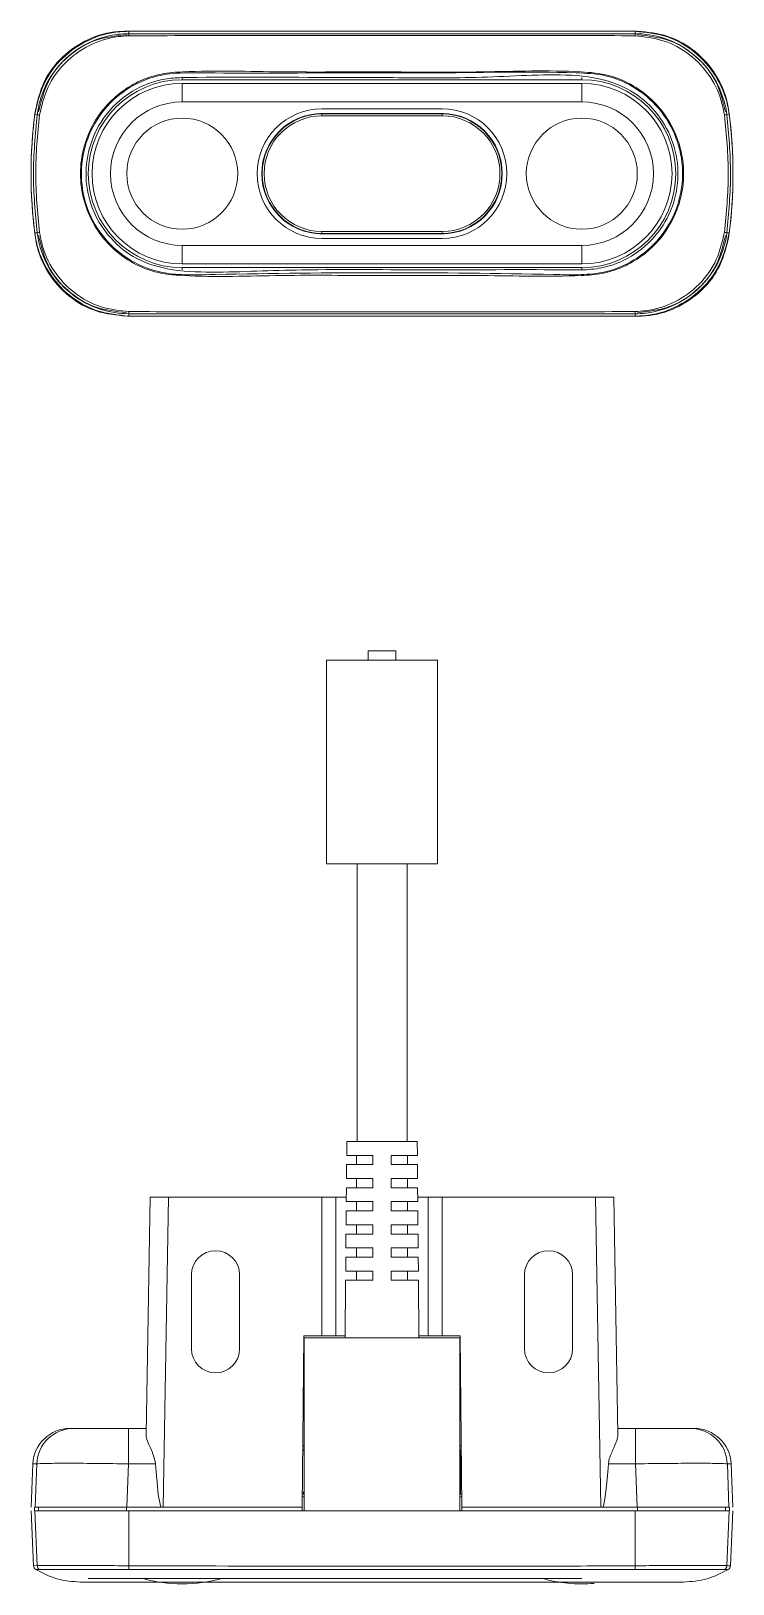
# Model space of a CAD drawing. Header units: millimetres. Extents: x 37 to 3702, y -325 to 1382.
# Drawn here: x 36.9 to 112.8, y 1214.2 to 1381.9 of the extents above; entities that cross this region are included whole.
import ezdxf

# ---------------------------------------------------------------- set-up
doc = ezdxf.new("R2010")
doc.units = ezdxf.units.MM
doc.layers.get('0').update_dxf_attribs({"lineweight": 20})

msp = doc.modelspace()

# ---------------------------------------------------------------- linework, layer by layer
at = {"color": 7, "linetype": 'Continuous', "lineweight": 20}
for p, q in [((50.91, 1381.9), (47.22, 1381.9)), ((47.46, 1381.89), (47.46, 1381.63)), ((47.46, 1381.89), (66.42, 1381.89)), ((66.2, 1381.92), (51.17, 1381.92)), ((66.2, 1381.92), (66.2, 1381.89)), ((66.2, 1381.92), (66.36, 1381.92)), ((66.36, 1381.89), (66.36, 1381.92)), ((66.36, 1381.92), (68.32, 1381.92)), ((83.22, 1381.89), (66.42, 1381.89)), ((68.58, 1381.89), (68.32, 1381.92)), ((81.32, 1381.92), (81.06, 1381.89)), ((81.32, 1381.92), (83.27, 1381.92)), ((83.22, 1381.89), (102.17, 1381.89)), ((83.27, 1381.89), (83.27, 1381.92)), ((83.43, 1381.92), (83.27, 1381.92)), ((83.43, 1381.89), (83.43, 1381.92)), ((98.47, 1381.92), (83.43, 1381.92)), ((102.41, 1381.9), (98.73, 1381.9)), ((102.17, 1381.89), (102.17, 1381.63)), ((53.22, 1376.9), (53.22, 1376.66)), ((96.42, 1376.66), (53.22, 1376.66)), ((53.22, 1376.26), (96.42, 1376.26)), ((53.22, 1374.26), (53.22, 1376.26)), ((96.42, 1376.9), (96.42, 1376.66)), ((96.42, 1374.26), (96.42, 1376.26)), ((53.22, 1374.26), (96.42, 1374.26)), ((37.28, 1372.91), (37.54, 1372.88)), ((65.32, 1372.27), (65.32, 1372.24)), ((81.32, 1373.51), (68.32, 1373.51)), ((69.82, 1373.01), (68.32, 1372.99)), ((81.32, 1373.01), (68.32, 1373.01)), ((68.32, 1372.96), (68.32, 1372.99)), ((68.32, 1372.96), (81.32, 1372.96)), ((68.32, 1372.96), (68.32, 1372.76)), ((81.32, 1372.76), (68.32, 1372.76)), ((81.32, 1372.99), (79.82, 1373.01)), ((81.32, 1372.96), (81.32, 1372.99)), ((81.32, 1372.96), (81.32, 1372.76)), ((84.32, 1372.27), (84.32, 1372.24)), ((112.35, 1372.91), (112.1, 1372.88)), ((62.16, 1368.51), (62.13, 1368.51)), ((62.19, 1368.61), (62.17, 1368.61)), ((87.44, 1368.61), (87.47, 1368.61)), ((87.5, 1368.51), (87.47, 1368.51)), ((62.13, 1364.51), (62.16, 1364.51)), ((62.17, 1364.41), (62.19, 1364.41)), ((87.47, 1364.41), (87.44, 1364.41)), ((87.47, 1364.51), (87.5, 1364.51)), ((65.32, 1360.77), (65.32, 1360.74)), ((84.32, 1360.77), (84.32, 1360.74)), ((37.28, 1360.1), (37.54, 1360.13)), ((68.32, 1360.25), (68.32, 1360.05)), ((68.32, 1360.25), (81.32, 1360.25)), ((81.32, 1360.05), (68.32, 1360.05)), ((68.32, 1360.05), (68.32, 1360.02)), ((68.32, 1360.02), (69.82, 1360.01)), ((68.32, 1360.01), (81.32, 1360.01)), ((68.32, 1359.51), (81.32, 1359.51)), ((79.82, 1360.01), (81.32, 1360.02)), ((81.32, 1360.25), (81.32, 1360.05)), ((81.32, 1360.05), (81.32, 1360.02)), ((112.35, 1360.1), (112.1, 1360.13)), ((53.22, 1358.76), (53.22, 1356.76)), ((53.22, 1358.76), (96.42, 1358.76)), ((96.42, 1358.76), (96.42, 1356.76)), ((53.22, 1356.76), (96.42, 1356.76)), ((53.22, 1356.36), (96.42, 1356.36)), ((53.22, 1356.36), (53.22, 1356.12)), ((96.42, 1356.36), (96.42, 1356.12)), ((47.22, 1351.12), (102.41, 1351.12)), ((47.46, 1351.12), (47.46, 1351.38)), ((102.17, 1351.12), (47.46, 1351.12)), ((102.17, 1351.12), (102.17, 1351.38)), ((68.82, 1313.96), (68.82, 1291.96)), ((68.82, 1313.96), (80.82, 1313.96)), ((76.32, 1314.96), (73.32, 1314.96)), ((73.32, 1313.96), (73.32, 1314.96)), ((76.32, 1313.96), (76.32, 1314.96)), ((80.82, 1313.96), (80.82, 1291.96)), ((68.82, 1291.96), (80.82, 1291.96)), ((72.12, 1291.96), (72.12, 1261.96)), ((77.52, 1261.96), (77.52, 1291.96)), ((71.01, 1261.96), (71, 1260.46)), ((78.63, 1261.96), (71.01, 1261.96)), ((78.64, 1260.46), (78.63, 1261.96)), ((73.82, 1260.46), (71, 1260.46)), ((72.07, 1260.46), (72.07, 1259.46)), ((73.82, 1259.46), (73.82, 1260.46)), ((75.82, 1260.46), (78.64, 1260.46)), ((75.82, 1260.46), (75.82, 1259.46)), ((77.57, 1259.46), (77.57, 1260.46)), ((70.99, 1259.46), (70.97, 1257.96)), ((73.82, 1259.46), (70.99, 1259.46)), ((75.82, 1259.46), (78.65, 1259.46)), ((78.66, 1257.96), (78.65, 1259.46)), ((70.97, 1256.96), (70.95, 1255.46)), ((73.82, 1257.96), (70.97, 1257.96)), ((73.82, 1256.96), (70.97, 1256.96)), ((72.07, 1257.96), (72.07, 1256.96)), ((73.82, 1256.96), (73.82, 1257.96)), ((75.82, 1257.96), (78.66, 1257.96)), ((75.82, 1257.96), (75.82, 1256.96)), ((75.82, 1256.96), (78.67, 1256.96)), ((77.57, 1256.96), (77.57, 1257.96)), ((78.68, 1255.46), (78.67, 1256.96)), ((49.31, 1230.29), (49.75, 1255.96)), ((49.75, 1255.96), (51.75, 1255.96)), ((51.75, 1255.96), (51.17, 1222.46)), ((51.75, 1255.96), (68.32, 1255.96)), ((68.32, 1240.96), (68.32, 1255.96)), ((68.32, 1255.96), (69.82, 1255.96)), ((69.82, 1255.96), (69.82, 1240.96)), ((69.82, 1255.96), (70.96, 1255.96)), ((73.82, 1255.46), (70.95, 1255.46)), ((72.07, 1255.46), (72.07, 1254.46)), ((73.82, 1254.46), (73.82, 1255.46)), ((75.82, 1255.46), (78.68, 1255.46)), ((75.82, 1255.46), (75.82, 1254.46)), ((77.57, 1254.46), (77.57, 1255.46)), ((78.68, 1255.96), (79.82, 1255.96)), ((79.82, 1240.96), (79.82, 1255.96)), ((79.82, 1255.96), (81.32, 1255.96)), ((81.32, 1255.96), (81.32, 1240.96)), ((81.32, 1255.96), (97.88, 1255.96)), ((98.47, 1222.46), (97.88, 1255.96)), ((97.88, 1255.96), (99.88, 1255.96)), ((99.88, 1255.96), (100.33, 1230.29)), ((70.94, 1254.46), (70.93, 1252.96)), ((73.82, 1254.46), (70.94, 1254.46)), ((75.82, 1254.46), (78.69, 1254.46)), ((78.7, 1252.96), (78.69, 1254.46)), ((70.92, 1251.96), (70.91, 1250.46)), ((73.82, 1251.96), (70.92, 1251.96)), ((73.82, 1252.96), (70.93, 1252.96)), ((72.07, 1252.96), (72.07, 1251.96)), ((73.82, 1251.96), (73.82, 1252.96)), ((75.82, 1252.96), (78.7, 1252.96)), ((75.82, 1252.96), (75.82, 1251.96)), ((75.82, 1251.96), (78.71, 1251.96)), ((77.57, 1251.96), (77.57, 1252.96)), ((78.73, 1250.46), (78.71, 1251.96)), ((73.82, 1250.46), (70.91, 1250.46)), ((72.07, 1250.46), (72.07, 1249.46)), ((73.82, 1249.46), (73.82, 1250.46)), ((75.82, 1250.46), (78.73, 1250.46)), ((75.82, 1250.46), (75.82, 1249.46)), ((77.57, 1249.46), (77.57, 1250.46)), ((70.9, 1249.46), (70.89, 1247.96)), ((73.82, 1249.46), (70.9, 1249.46)), ((75.82, 1249.46), (78.73, 1249.46)), ((78.75, 1247.96), (78.73, 1249.46)), ((54.22, 1247.56), (54.22, 1239.56)), ((59.42, 1239.56), (59.42, 1247.56)), ((70.88, 1246.96), (70.82, 1240.76)), ((73.82, 1246.96), (70.88, 1246.96)), ((73.82, 1247.96), (70.89, 1247.96)), ((72.07, 1247.96), (72.07, 1246.96)), ((73.82, 1246.96), (73.82, 1247.96)), ((75.82, 1247.96), (78.75, 1247.96)), ((75.82, 1247.96), (75.82, 1246.96)), ((75.82, 1246.96), (78.76, 1246.96)), ((77.57, 1246.96), (77.57, 1247.96)), ((78.81, 1240.76), (78.76, 1246.96)), ((90.22, 1247.56), (90.22, 1239.56)), ((95.42, 1239.56), (95.42, 1247.56)), ((66.2, 1222.46), (66.36, 1240.96)), ((66.36, 1240.96), (68.32, 1240.96)), ((66.42, 1222.06), (66.42, 1240.76)), ((83.22, 1240.76), (66.42, 1240.76)), ((69.82, 1240.96), (68.32, 1240.96)), ((69.82, 1240.96), (70.83, 1240.96)), ((78.81, 1240.96), (79.82, 1240.96)), ((81.32, 1240.96), (79.82, 1240.96)), ((81.32, 1240.96), (83.27, 1240.96)), ((83.22, 1222.06), (83.22, 1240.76)), ((83.43, 1222.46), (83.27, 1240.96)), ((66.42, 1237.96), (66.34, 1237.96)), ((83.22, 1237.96), (83.3, 1237.96)), ((47.4, 1227.13), (47.4, 1230.96)), ((47.4, 1230.96), (49.32, 1230.96)), ((100.32, 1230.96), (102.23, 1230.96)), ((102.23, 1227.13), (102.23, 1230.96)), ((66.42, 1228.56), (66.25, 1228.56)), ((83.38, 1228.56), (83.22, 1228.56)), ((83.32, 1228.56), (83.32, 1223.86)), ((37.08, 1227.13), (36.88, 1222.46)), ((37.49, 1227.13), (37.08, 1227.13)), ((37.32, 1222.46), (37.49, 1227.13)), ((50.34, 1227.13), (47.4, 1227.13)), ((83.4, 1226.65), (83.32, 1226.65)), ((102.23, 1227.13), (99.3, 1227.13)), ((112.15, 1227.13), (112.32, 1222.46)), ((112.55, 1227.13), (112.15, 1227.13)), ((112.76, 1222.46), (112.55, 1227.13)), ((66.21, 1223.86), (66.42, 1223.86)), ((66.42, 1223.56), (66.21, 1223.56)), ((66.42, 1224.06), (66.22, 1224.06)), ((66.32, 1224.06), (66.32, 1223.86)), ((83.22, 1223.86), (83.42, 1223.86)), ((83.42, 1223.56), (83.22, 1223.56)), ((36.88, 1222.06), (37.14, 1216.12)), ((37.26, 1222.46), (37.26, 1222.06)), ((37.28, 1222.06), (37.54, 1216.14)), ((37.7, 1222.46), (37.7, 1222.06)), ((47.21, 1222.46), (47.21, 1222.06)), ((47.46, 1222.06), (47.21, 1222.06)), ((50.91, 1222.46), (47.22, 1222.46)), ((47.46, 1222.06), (47.46, 1216.12)), ((47.46, 1222.06), (66.42, 1222.06)), ((51.17, 1222.46), (50.91, 1222.46)), ((66.2, 1222.46), (51.17, 1222.46)), ((66.2, 1222.46), (66.2, 1222.06)), ((83.22, 1222.06), (66.42, 1222.06)), ((83.22, 1222.06), (102.17, 1222.06)), ((98.47, 1222.46), (83.43, 1222.46)), ((83.44, 1222.06), (83.43, 1222.46)), ((98.73, 1222.46), (98.47, 1222.46)), ((102.41, 1222.46), (98.73, 1222.46)), ((102.17, 1222.06), (102.17, 1216.12)), ((102.43, 1222.06), (102.17, 1222.06)), ((102.43, 1222.46), (102.43, 1222.06)), ((111.94, 1222.46), (111.94, 1222.06)), ((112.35, 1222.06), (112.1, 1216.14)), ((112.38, 1222.06), (112.38, 1222.46)), ((112.49, 1216.12), (112.75, 1222.06)), ((37.14, 1216.12), (37.54, 1216.14)), ((53.22, 1214.76), (43.07, 1214.76)), ((47.46, 1215.71), (47.46, 1216.12)), ((96.42, 1214.76), (53.22, 1214.76)), ((102.17, 1216.12), (102.18, 1215.71)), ((112.25, 1215.72), (111.83, 1215.72))]:
    msp.add_line(p, q, dxfattribs=at)
at = {"color": 7, "linetype": 'Continuous', "lineweight": 20, "flags": 128}
for points in [[(47.4, 1227.13), (47.37, 1226.24), (47.22, 1222.46)], [(102.41, 1222.46), (102.27, 1226.24), (102.23, 1227.13)]]:
    msp.add_lwpolyline(points, dxfattribs=at)
at = {"color": 7, "linetype": 'Continuous', "lineweight": 20}
for centre in [(53.22, 1366.51), (96.42, 1366.51)]:
    msp.add_circle(centre, 6, dxfattribs=at)
for centre, radius, start, end in [((50.6, 1381.43), 3.14, 176.2347, 180.513), ((99.04, 1381.43), 3.14, 359.4869, 3.766), ((53.22, 1366.51), 10.15, 90, 270), ((53.22, 1366.51), 9.75, 90, 270), ((96.42, 1366.51), 10.15, 270, 90), ((96.42, 1366.51), 9.75, 270, 90), ((53.22, 1366.51), 7.75, 90, 270), ((96.42, 1366.51), 7.75, 270, 90), ((88.25, 1366.51), 51.37, 172.5009, 187.4991), ((88.22, 1366.51), 51.34, 172.8324, 187.1676), ((37, 1366.72), 6.18, 82.5014, 84.9767), ((68.32, 1366.51), 7, 90, 270), ((68.32, 1366.51), 6.5, 90, 270), ((68.32, 1366.51), 6.45, 90, 270), ((68.32, 1366.51), 6.25, 90, 270), ((68.32, 1366.51), 6.47, 104.3109, 162.0023), ((81.32, 1366.51), 7, 270, 90), ((81.32, 1366.51), 6.5, 270, 90), ((81.32, 1366.51), 6.45, 270, 90), ((81.32, 1366.51), 6.25, 270, 90), ((81.32, 1366.51), 6.47, 17.9977, 75.6891), ((112.64, 1366.72), 6.18, 95.0242, 97.4985), ((61.39, 1366.51), 51.37, 352.5009, 7.4991), ((61.42, 1366.51), 51.34, 352.8324, 7.1676), ((68.32, 1366.51), 6.47, 197.9977, 255.6891), ((81.32, 1366.51), 6.47, 284.3109, 342.0023), ((37, 1366.29), 6.18, 275.0242, 277.4985), ((112.64, 1366.29), 6.18, 262.5014, 264.9767), ((50.6, 1351.59), 3.14, 179.4869, 183.766), ((99.03, 1351.59), 3.14, 356.2347, 0.513), ((56.82, 1247.56), 2.6, 0, 180), ((92.82, 1247.56), 2.6, 0, 180), ((56.82, 1239.56), 2.6, 180, 0), ((92.82, 1239.56), 2.6, 180, 0), ((66.81, 1235.26), 0.5, 142.3082, 179.5), ((66.41, 1234.88), 0.392, 89.0896, 104.4853), ((82.82, 1235.26), 0.5, 0.5, 37.6918), ((83.22, 1234.88), 0.392, 75.5147, 90.9104), ((41.08, 1226.96), 4, 90, 177.5), ((41.47, 1226.98), 3.98, 90.2175, 177.7421), ((108.17, 1226.98), 3.98, 2.2579, 89.7825), ((108.56, 1226.96), 4, 2.5, 90), ((66.4, 1228.4), 0.674, 88.4619, 102.0216), ((66.38, 1228.3), 0.744, 86.8564, 99.1121), ((83.24, 1228.4), 0.674, 77.9784, 91.5381), ((83.26, 1228.3), 0.744, 80.8879, 93.1436), ((37.64, 1216.14), 0.5, 182.4311, 239.0495), ((38.04, 1216.16), 0.501, 182.4726, 242.0049), ((53.22, 1229.76), 15.6, 254.0576, 285.9424), ((96.42, 1229.76), 15.6, 254.0576, 274.9363), ((111.6, 1216.16), 0.501, 297.9951, 357.5274), ((111.99, 1216.14), 0.5, 300.9549, 357.5239)]:
    msp.add_arc(centre, radius, start, end, dxfattribs=at)
for centre, major_axis, ratio, start_param, end_param in [((51.17, 1379.92), (2, 0), 0.999848, 1.570796, 1.703046), ((98.47, 1379.92), (-2, 0), 0.999848, 4.58014, 4.712389), ((68.37, 1366.51), (6.49, 0), 0.999962, 1.579523, 1.829015), ((81.26, 1366.51), (6.49, 0), 0.999962, 1.312578, 1.562069), ((68.37, 1366.51), (6.49, 0), 0.999962, 4.45417, 4.703662), ((81.26, 1366.51), (6.49, 0), 0.999962, 4.721116, 4.970608), ((65.76, 1229.06), (1, 0), 0.5, 5.231641, 5.431198), ((83.88, 1229.06), (1, 0), 0.5, 3.99358, 4.193137), ((51.96, 1267.87), (0.8, 45.81), 0.043654, 2.667201, 3.010107), ((97.67, 1267.87), (-0.8, 45.81), 0.043654, 3.273078, 3.615984)]:
    msp.add_ellipse(centre, major_axis=major_axis, ratio=ratio, start_param=start_param, end_param=end_param, dxfattribs=at)
for points, knots in [([(37.28, 1372.91), (37.54, 1374.04), (38.05, 1376.31), (40.19, 1379.13), (43.06, 1381.12), (45.66, 1381.84), (47.13, 1381.88), (47.46, 1381.89)], [0, 0, 0, 0, 0.233384, 0.46678, 0.699911, 0.933078, 1, 1, 1, 1]), ([(37.32, 1373.21), (37.57, 1374.31), (38.08, 1376.51), (40.18, 1379.25), (42.99, 1381.17), (45.5, 1381.85), (46.92, 1381.89), (47.22, 1381.9)], [0, 0, 0, 0, 0.234298, 0.468605, 0.702719, 0.936792, 1, 1, 1, 1]), ([(37.54, 1372.88), (37.54, 1372.88), (37.67, 1373.92), (38.28, 1376.04), (40.2, 1378.78), (42.97, 1380.79), (45.55, 1381.55), (47.07, 1381.63), (47.46, 1381.63), (47.46, 1381.63)], [0, 0, 0, 0, 0.000004, 0.218071, 0.451333, 0.684269, 0.917217, 0.999996, 1, 1, 1, 1]), ([(47.21, 1381.52), (46.05, 1381.4), (43.75, 1381.15), (40.76, 1379.28), (38.51, 1376.56), (37.97, 1374.31), (37.7, 1373.18)], [0, 0, 0, 0, 0.249986, 0.499908, 0.749792, 1, 1, 1, 1]), ([(47.46, 1381.4), (47.07, 1381.38), (45.6, 1381.3), (43.1, 1380.51), (40.43, 1378.57), (38.51, 1375.91), (38.03, 1373.85), (37.8, 1372.85)], [0, 0, 0, 0, 0.083038, 0.316192, 0.548943, 0.781924, 1, 1, 1, 1]), ([(47.46, 1381.63), (54.62, 1381.63), (68.92, 1381.63), (87.16, 1381.63), (98.24, 1381.63), (102.17, 1381.63)], [0, 0, 0, 0, 0.392261, 0.784522, 1, 1, 1, 1]), ([(102.18, 1381.4), (100.21, 1381.42), (96.28, 1381.45), (86.85, 1381.43), (74.98, 1381.44), (60.67, 1381.45), (51.86, 1381.42), (47.46, 1381.4)], [0, 0, 0, 0, 0.107768, 0.215548, 0.517018, 0.758508, 1, 1, 1, 1]), ([(102.17, 1381.89), (103.33, 1381.78), (105.63, 1381.55), (108.71, 1379.78), (111.03, 1377.18), (112.07, 1374.7), (112.3, 1373.24), (112.35, 1372.91)], [0, 0, 0, 0, 0.2334022, 0.4668178, 0.6999481, 0.9330408, 1, 1, 1, 1]), ([(102.17, 1381.63), (102.17, 1381.63), (103.22, 1381.63), (105.4, 1381.29), (108.36, 1379.73), (110.69, 1377.23), (111.77, 1374.77), (112.05, 1373.28), (112.1, 1372.88), (112.1, 1372.88)], [0, 0, 0, 0, 0.000004, 0.218076, 0.451186, 0.684088, 0.917001, 0.999996, 1, 1, 1, 1]), ([(111.83, 1372.85), (111.76, 1373.23), (111.51, 1374.68), (110.43, 1377.07), (108.18, 1379.48), (105.31, 1381.06), (103.2, 1381.29), (102.18, 1381.4)], [0, 0, 0, 0, 0.083044, 0.315793, 0.548421, 0.781453, 1, 1, 1, 1]), ([(102.41, 1381.9), (103.54, 1381.79), (105.78, 1381.57), (108.78, 1379.84), (111.04, 1377.31), (112.05, 1374.91), (112.27, 1373.51), (112.32, 1373.21)], [0, 0, 0, 0, 0.234298, 0.468605, 0.702719, 0.936792, 1, 1, 1, 1]), ([(111.94, 1373.18), (111.67, 1374.31), (111.13, 1376.56), (108.88, 1379.28), (105.89, 1381.15), (103.58, 1381.39), (102.43, 1381.52)], [0, 0, 0, 0, 0.249986, 0.499908, 0.749792, 1, 1, 1, 1]), ([(74.85, 1377.51), (78.46, 1377.48), (85.62, 1377.42), (93.79, 1377.75), (99.33, 1377.28), (102.03, 1376.1), (104.29, 1374.36), (106.03, 1372.1), (107.16, 1369.42), (107.55, 1366.51), (107.16, 1363.59), (106.03, 1360.92), (104.43, 1358.84), (102.62, 1357.34), (100.73, 1356.32), (98.62, 1355.63), (93.55, 1355.32), (85.61, 1355.59), (74.82, 1355.46), (64.03, 1355.61), (55.85, 1355.26), (50.3, 1355.73), (47.6, 1356.91), (45.34, 1358.65), (43.6, 1360.92), (42.48, 1363.59), (42.09, 1366.51), (42.48, 1369.42), (43.6, 1372.1), (45.2, 1374.17), (47.02, 1375.68), (48.9, 1376.7), (51.02, 1377.38), (56.09, 1377.69), (64.03, 1377.43), (71.21, 1377.51), (74.84, 1377.51), (74.85, 1377.51)], [0, 0, 0, 0, 0.069696, 0.138339, 0.157946, 0.176338, 0.194408, 0.212473, 0.230898, 0.249766, 0.268634, 0.287059, 0.305124, 0.318688, 0.332377, 0.346246, 0.361265, 0.430008, 0.499802, 0.569596, 0.638339, 0.657946, 0.676338, 0.694408, 0.712473, 0.730898, 0.749766, 0.768634, 0.787059, 0.805124, 0.818688, 0.832377, 0.846246, 0.861265, 0.930008, 0.999802, 1, 1, 1, 1]), ([(74.82, 1377.4), (75.15, 1377.4), (76.82, 1377.4), (83.82, 1377.38), (91.51, 1377.59), (99.17, 1377.27), (102.45, 1375.82), (105.19, 1373.31), (106.95, 1370.02), (107.52, 1366.34), (106.83, 1362.67), (104.98, 1359.44), (102.16, 1357.01), (99.01, 1355.75), (96.01, 1355.56), (82.08, 1355.87), (68.11, 1355.88), (54.18, 1355.56), (51.19, 1355.65), (47.98, 1356.72), (45.04, 1359.01), (43.01, 1362.14), (42.14, 1365.76), (42.52, 1369.47), (44.1, 1372.84), (46.71, 1375.49), (49.82, 1377.06), (52.99, 1377.45), (59.67, 1377.32), (66.95, 1377.41), (73.26, 1377.4), (74.82, 1377.4)], [0, 0, 0, 0, 0.006471, 0.032357, 0.135897, 0.156416, 0.180069, 0.203755, 0.227399, 0.251086, 0.274716, 0.298403, 0.322064, 0.345727, 0.362781, 0.379938, 0.616517, 0.633607, 0.650629, 0.674295, 0.697956, 0.721623, 0.745287, 0.768946, 0.792617, 0.816285, 0.839953, 0.858653, 0.877532, 0.969736, 1, 1, 1, 1]), ([(74.82, 1376.9), (74.48, 1376.9), (72.82, 1376.9), (65.82, 1376.89), (58.56, 1377.01), (52.02, 1376.86), (49.69, 1376.42), (47.01, 1375.09), (44.52, 1372.55), (43.01, 1369.33), (42.65, 1365.79), (43.48, 1362.34), (45.41, 1359.36), (48.22, 1357.15), (52.04, 1355.98), (56.44, 1355.82), (61.28, 1355.98), (69.18, 1356.23), (80.14, 1356.04), (90.22, 1356.19), (96.35, 1356.08), (98.99, 1356.28), (101.89, 1357.45), (104.58, 1359.76), (106.36, 1362.85), (107.01, 1366.34), (106.46, 1369.86), (104.79, 1372.99), (102.17, 1375.41), (98.48, 1376.92), (94.07, 1377.29), (89.24, 1377.07), (82.82, 1376.8), (78.01, 1376.86), (74.82, 1376.9)], [0, 0, 0, 0, 0.006603, 0.033016, 0.138667, 0.150547, 0.162387, 0.185429, 0.208471, 0.231515, 0.254548, 0.277586, 0.300626, 0.323662, 0.346702, 0.378543, 0.410552, 0.442567, 0.535096, 0.627626, 0.642205, 0.656705, 0.679741, 0.702778, 0.725835, 0.748842, 0.771901, 0.79492, 0.817979, 0.841007, 0.872687, 0.904734, 0.936797, 1, 1, 1, 1]), ([(37.54, 1360.13), (37.34, 1362.24), (36.94, 1366.49), (37.34, 1370.74), (37.54, 1372.88)], [0, 0, 0, 0, 0.496084, 1, 1, 1, 1]), ([(37.8, 1372.85), (37.59, 1370.76), (37.17, 1366.53), (37.59, 1362.3), (37.8, 1360.16)], [0, 0, 0, 0, 0.495408, 1, 1, 1, 1]), ([(111.83, 1360.16), (112.04, 1362.26), (112.47, 1366.49), (112.04, 1370.72), (111.83, 1372.85)], [0, 0, 0, 0, 0.495408, 1, 1, 1, 1]), ([(112.1, 1372.88), (112.29, 1370.77), (112.69, 1366.52), (112.3, 1362.27), (112.1, 1360.13)], [0, 0, 0, 0, 0.496084, 1, 1, 1, 1]), ([(47.46, 1351.12), (46.31, 1351.23), (44, 1351.46), (40.93, 1353.23), (38.6, 1355.83), (37.56, 1358.32), (37.33, 1359.78), (37.28, 1360.1)], [0, 0, 0, 0, 0.233402, 0.466818, 0.699948, 0.933041, 1, 1, 1, 1]), ([(47.22, 1351.12), (46.1, 1351.23), (43.85, 1351.45), (40.86, 1353.17), (38.59, 1355.7), (37.59, 1358.1), (37.36, 1359.5), (37.32, 1359.8)], [0, 0, 0, 0, 0.2342978, 0.4686045, 0.7027194, 0.9367921, 1, 1, 1, 1]), ([(47.46, 1351.38), (47.46, 1351.38), (46.42, 1351.38), (44.24, 1351.72), (41.27, 1353.28), (38.94, 1355.78), (37.87, 1358.24), (37.59, 1359.74), (37.54, 1360.13), (37.54, 1360.13)], [0, 0, 0, 0, 0.000004, 0.218076, 0.451186, 0.684088, 0.917001, 0.999996, 1, 1, 1, 1]), ([(37.7, 1359.83), (37.97, 1358.71), (38.51, 1356.46), (40.76, 1353.74), (43.75, 1351.86), (46.05, 1351.62), (47.21, 1351.5)], [0, 0, 0, 0, 0.249986, 0.499908, 0.749792, 1, 1, 1, 1]), ([(37.8, 1360.16), (37.87, 1359.78), (38.12, 1358.33), (39.2, 1355.94), (41.45, 1353.53), (44.33, 1351.95), (46.44, 1351.72), (47.46, 1351.61)], [0, 0, 0, 0, 0.083044, 0.315793, 0.548421, 0.781453, 1, 1, 1, 1]), ([(112.1, 1360.13), (112.1, 1360.13), (111.97, 1359.1), (111.35, 1356.97), (109.44, 1354.23), (106.66, 1352.23), (104.08, 1351.47), (102.57, 1351.38), (102.17, 1351.38), (102.17, 1351.38)], [0, 0, 0, 0, 0.000004, 0.218071, 0.451333, 0.684269, 0.917217, 0.999996, 1, 1, 1, 1]), ([(112.35, 1360.1), (112.1, 1358.97), (111.58, 1356.71), (109.44, 1353.88), (106.57, 1351.9), (103.98, 1351.17), (102.5, 1351.13), (102.17, 1351.12)], [0, 0, 0, 0, 0.233384, 0.46678, 0.699911, 0.933078, 1, 1, 1, 1]), ([(102.18, 1351.61), (102.56, 1351.64), (104.04, 1351.72), (106.54, 1352.5), (109.21, 1354.44), (111.13, 1357.1), (111.6, 1359.16), (111.83, 1360.16)], [0, 0, 0, 0, 0.083038, 0.316192, 0.548943, 0.781924, 1, 1, 1, 1]), ([(112.32, 1359.8), (112.06, 1358.7), (111.55, 1356.5), (109.45, 1353.76), (106.64, 1351.85), (104.13, 1351.16), (102.72, 1351.12), (102.41, 1351.12)], [0, 0, 0, 0, 0.2342978, 0.4686046, 0.7027194, 0.9367922, 1, 1, 1, 1]), ([(102.43, 1351.5), (103.58, 1351.62), (105.88, 1351.86), (108.87, 1353.73), (111.13, 1356.45), (111.67, 1358.71), (111.94, 1359.83)], [0, 0, 0, 0, 0.249986, 0.499908, 0.749792, 1, 1, 1, 1]), ([(47.46, 1351.61), (51.39, 1351.6), (60.82, 1351.56), (74.65, 1351.58), (88.96, 1351.56), (97.77, 1351.6), (102.18, 1351.61)], [0, 0, 0, 0, 0.215547, 0.517017, 0.758508, 1, 1, 1, 1]), ([(102.17, 1351.38), (98.59, 1351.38), (91.44, 1351.38), (77.13, 1351.38), (64.44, 1351.38), (53.36, 1351.38), (49.43, 1351.38), (47.46, 1351.38)], [0, 0, 0, 0, 0.196126, 0.392261, 0.784522, 0.89226, 1, 1, 1, 1]), ([(41.45, 1230.96), (41.48, 1230.96), (41.62, 1230.96), (42.22, 1230.96), (43.58, 1230.96), (45.38, 1230.96), (46.73, 1230.96), (47.4, 1230.96)], [0, 0, 0, 0, 0.066036, 0.2994, 0.532808, 0.766408, 1, 1, 1, 1]), ([(50.34, 1227.13), (50.26, 1227.47), (50.08, 1228.3), (49.55, 1229.27), (49.32, 1229.96), (49.31, 1230.22), (49.31, 1230.29)], [0, 0, 0, 0, 0.26255, 0.656161, 0.910826, 1, 1, 1, 1]), ([(100.33, 1230.29), (100.3, 1230.08), (100.22, 1229.59), (99.75, 1228.6), (99.36, 1227.72), (99.31, 1227.2), (99.3, 1227.13)], [0, 0, 0, 0, 0.261311, 0.596941, 0.948558, 1, 1, 1, 1]), ([(102.23, 1230.96), (102.42, 1230.96), (103.28, 1230.96), (104.8, 1230.96), (106.48, 1230.96), (107.73, 1230.96), (108.03, 1230.96), (108.18, 1230.96)], [0, 0, 0, 0, 0.066036, 0.2994, 0.532808, 0.766408, 1, 1, 1, 1]), ([(47.4, 1227.13), (46.28, 1227.15), (44.03, 1227.18), (41.04, 1227.2), (38.77, 1227.19), (37.76, 1227.16), (37.54, 1227.14), (37.49, 1227.13)], [0, 0, 0, 0, 0.23356, 0.467187, 0.700629, 0.933981, 1, 1, 1, 1]), ([(112.15, 1227.13), (111.89, 1227.15), (111.39, 1227.18), (109.3, 1227.2), (106.5, 1227.19), (103.98, 1227.16), (102.55, 1227.14), (102.23, 1227.13)], [0, 0, 0, 0, 0.2335599, 0.4671868, 0.7006287, 0.933981, 1, 1, 1, 1]), ([(37.28, 1222.06), (37.54, 1222.06), (38.05, 1222.06), (40.19, 1222.06), (43.06, 1222.06), (45.66, 1222.06), (47.13, 1222.06), (47.46, 1222.06)], [0, 0, 0, 0, 0.233384, 0.46678, 0.699911, 0.933078, 1, 1, 1, 1]), ([(37.32, 1222.46), (37.57, 1222.46), (38.08, 1222.46), (40.18, 1222.46), (42.99, 1222.46), (45.5, 1222.46), (46.92, 1222.46), (47.22, 1222.46)], [0, 0, 0, 0, 0.234298, 0.468605, 0.702719, 0.936792, 1, 1, 1, 1]), ([(47.21, 1222.06), (46.05, 1222.06), (43.75, 1222.06), (40.76, 1222.06), (38.51, 1222.06), (37.97, 1222.06), (37.7, 1222.06)], [0, 0, 0, 0, 0.249986, 0.499908, 0.749792, 1, 1, 1, 1]), ([(102.17, 1222.06), (103.33, 1222.06), (105.63, 1222.06), (108.71, 1222.06), (111.03, 1222.06), (112.07, 1222.06), (112.3, 1222.06), (112.35, 1222.06)], [0, 0, 0, 0, 0.233402, 0.466818, 0.699948, 0.933041, 1, 1, 1, 1]), ([(102.41, 1222.46), (103.54, 1222.46), (105.78, 1222.46), (108.78, 1222.46), (111.04, 1222.46), (112.05, 1222.46), (112.27, 1222.46), (112.32, 1222.46)], [0, 0, 0, 0, 0.234298, 0.468605, 0.702719, 0.936792, 1, 1, 1, 1]), ([(37.8, 1215.72), (37.52, 1215.72), (37.24, 1215.71), (37.38, 1215.72), (37.38, 1215.72)], [0, 0, 0, 0, 0.990748, 1, 1, 1, 1]), ([(37.33, 1215.75), (38.09, 1215.35), (39.63, 1214.54), (41.35, 1214.42), (42.22, 1214.36)], [0, 0, 0, 0, 0.49981, 1, 1, 1, 1]), ([(37.54, 1216.14), (37.54, 1216.14), (37.67, 1216.15), (38.28, 1216.16), (40.2, 1216.17), (42.97, 1216.16), (45.55, 1216.14), (47.07, 1216.12), (47.46, 1216.12), (47.46, 1216.12)], [0, 0, 0, 0, 0.0000042, 0.2180712, 0.4513332, 0.6842695, 0.9172172, 0.9999958, 1, 1, 1, 1]), ([(47.46, 1215.71), (47.07, 1215.72), (45.6, 1215.72), (43.1, 1215.73), (40.43, 1215.73), (38.51, 1215.73), (38.03, 1215.72), (37.8, 1215.72)], [0, 0, 0, 0, 0.0830377, 0.3161923, 0.5489431, 0.7819244, 1, 1, 1, 1]), ([(47.46, 1216.12), (54.62, 1216.1), (68.92, 1216.08), (87.16, 1216.07), (98.24, 1216.1), (102.17, 1216.12)], [0, 0, 0, 0, 0.392261, 0.784522, 1, 1, 1, 1]), ([(102.18, 1215.71), (100.21, 1215.71), (96.28, 1215.71), (86.85, 1215.71), (74.98, 1215.71), (60.67, 1215.71), (51.86, 1215.71), (47.46, 1215.71)], [0, 0, 0, 0, 0.107768, 0.215548, 0.517018, 0.758508, 1, 1, 1, 1]), ([(102.17, 1216.12), (102.17, 1216.12), (103.22, 1216.13), (105.4, 1216.15), (108.36, 1216.16), (110.69, 1216.17), (111.77, 1216.16), (112.05, 1216.15), (112.1, 1216.14), (112.1, 1216.14)], [0, 0, 0, 0, 0.000004, 0.218076, 0.451186, 0.684088, 0.917001, 0.999996, 1, 1, 1, 1]), ([(111.83, 1215.72), (111.76, 1215.72), (111.51, 1215.73), (110.43, 1215.73), (108.18, 1215.73), (105.31, 1215.72), (103.2, 1215.72), (102.18, 1215.71)], [0, 0, 0, 0, 0.083044, 0.315793, 0.548421, 0.781453, 1, 1, 1, 1]), ([(107.42, 1214.36), (108.28, 1214.42), (110.01, 1214.54), (111.54, 1215.35), (112.31, 1215.75)], [0, 0, 0, 0, 0.50019, 1, 1, 1, 1]), ([(112.1, 1216.14), (112.36, 1216.13), (112.62, 1216.11), (112.49, 1216.12), (112.49, 1216.12)], [0, 0, 0, 0, 0.992168, 1, 1, 1, 1]), ([(42.22, 1214.36), (42.29, 1214.36), (42.44, 1214.36), (43.61, 1214.36), (45.2, 1214.36), (47.02, 1214.36), (48.9, 1214.36), (51.02, 1214.36), (56.09, 1214.36), (64.03, 1214.36), (71.21, 1214.36), (74.84, 1214.36), (74.85, 1214.36)], [0, 0, 0, 0, 0.075401, 0.149034, 0.221224, 0.275428, 0.330134, 0.385557, 0.445579, 0.720293, 0.999209, 1, 1, 1, 1]), ([(74.85, 1214.36), (78.46, 1214.36), (85.62, 1214.36), (93.79, 1214.36), (99.33, 1214.36), (102.03, 1214.36), (104.29, 1214.36), (106.02, 1214.36), (107.19, 1214.36), (107.34, 1214.36), (107.42, 1214.36)], [0, 0, 0, 0, 0.279045, 0.553875, 0.632375, 0.706012, 0.778362, 0.850687, 0.924457, 1, 1, 1, 1])]:
    msp.add_open_spline(points, degree=3, knots=knots, dxfattribs=at)

doc.saveas('drawing.dxf')
